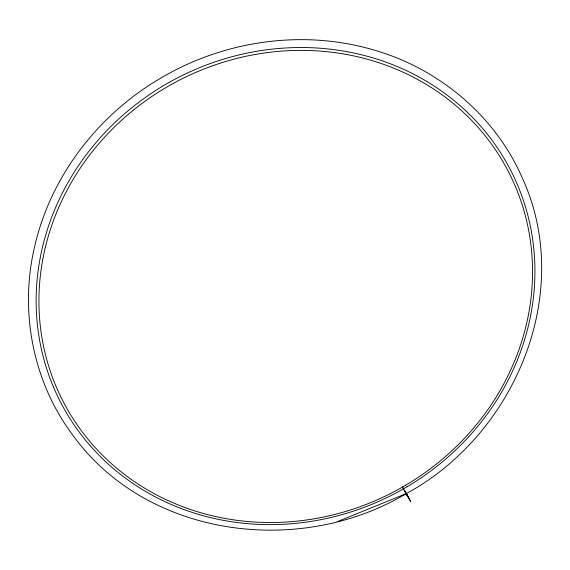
<?xml version="1.0" encoding="UTF-8"?>
<svg xmlns="http://www.w3.org/2000/svg" width="570" height="570" viewBox="0 0 570 570"><rect width="100%" height="100%" fill="white"/><g stroke="black" fill="none" stroke-linecap="round" stroke-linejoin="round"><path stroke-width="0.85" d="M337.419 521.621L406.353 493.57C515.8 434.212 576.291 290.109 520.631 174.292C493.007 113.658 437.026 67.873 373.215 49.825C302.77 29.198 224.494 40.627 161.474 77.691C98.824 113.964 50.645 175.881 34.578 246.839C19.494 310.543 32.568 380.674 71.606 433.506C145.728 537.88 299.706 557.41 406.353 493.57L406.538 493.841M402.57 487.044L403.247 488.169M404.899 491.084L406.232 493.385M404.928 491.034L405.534 492.088M405.612 492.216L406.118 493.185M406.695 494.682L409.495 499.356L406.745 494.283M406.467 494.276L410.706 501.408L406.631 494.083M406.709 494.789L406.075 493.691M405.84 493.278L406.289 493.485M406.773 494.254L406.517 493.884M405.833 493.171L403.346 488.711M405.89 493.271L402.327 486.98M406.93 486.844L399.912 490.856A253.173 234.541 -27.2 0 1 36.309 292.146A253.173 234.541 -27.2 0 1 415.808 75.304A253.173 234.541 -27.2 0 1 406.93 486.844M405.755 485.184L402.292 487.2A250.551 232.09 -27.2 0 1 39.009 294.868A250.551 232.09 -27.2 0 1 413.642 77.342A250.551 232.09 -27.2 0 1 405.755 485.184"/></g></svg>
